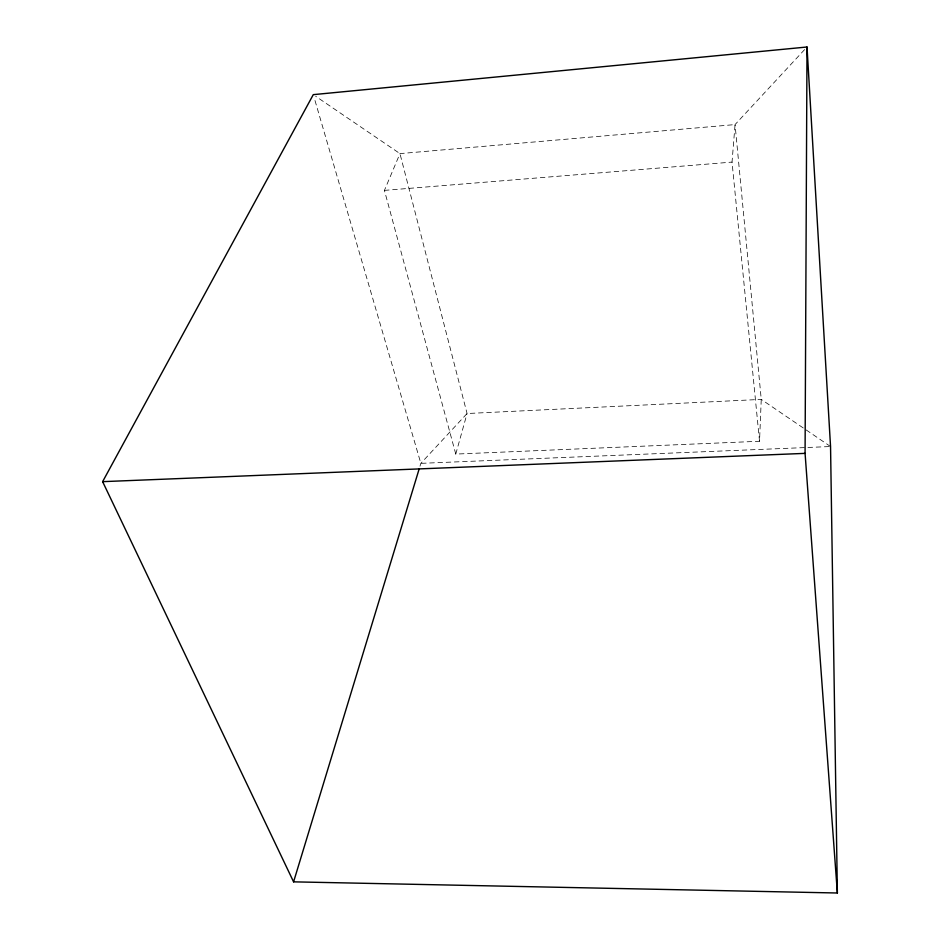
<?xml version="1.0" encoding="UTF-8"?>
<svg xmlns="http://www.w3.org/2000/svg" width="940" height="940" viewBox="0 0 940 940"><rect width="100%" height="100%" fill="white"/><g stroke="black" fill="none" stroke-linecap="round" stroke-linejoin="round"><path stroke-width="0.7" stroke-dasharray="4.7 3.53" d="M759.532 441.26L732.037 162.091L735.057 124.585L399.958 153.608L384.425 190.385L455.771 454.079L759.532 441.26L761.247 399.394L735.057 124.585L805.039 49.127M455.771 454.079L467.074 413.518L399.958 153.608L315.676 96.279M420.004 466.158L420.85 463.349L467.074 413.518L761.247 399.394L830.549 446.535M384.425 190.385L732.037 162.091M829.08 446.594L420.85 463.349L314.089 97.454"/><path stroke-width="1.41" d="M837.375 893L805.075 453.374L807.014 47L313.279 94.646L102.625 481.656L293.586 881.849L837.375 893L830.549 446.535L807.014 47M293.586 881.849L419.146 468.978M102.625 481.656L805.075 453.374"/></g></svg>
